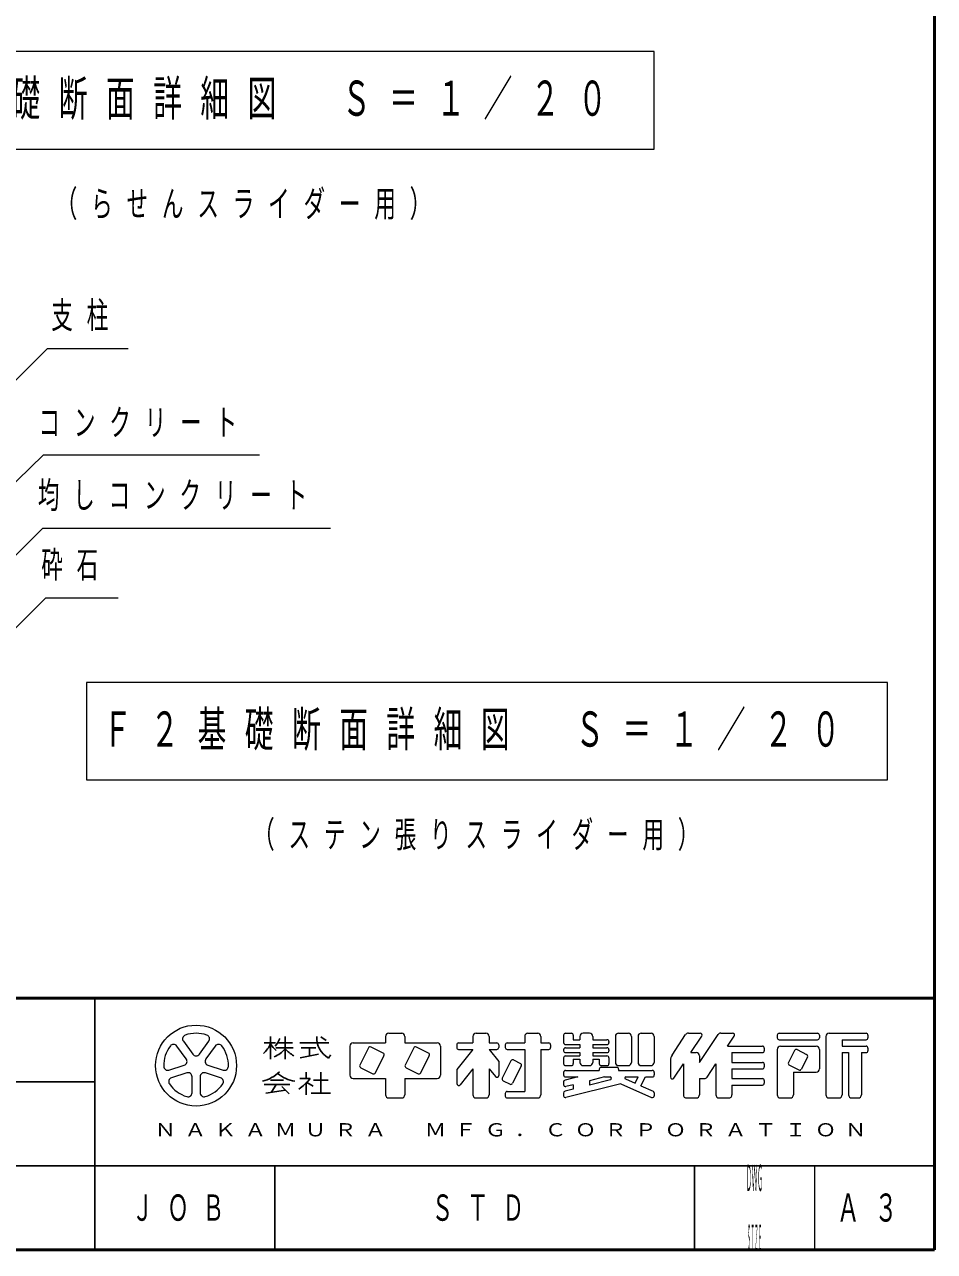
# Model space of a CAD drawing. Units: millimetres on the paper, scale 1:60, with parts at other scales. Extents: x -385 to 76, y -594 to 267.
# Drawn here: x -75.9 to 0, y -594.1 to -491.8 of the extents above; entities that cross this region are included whole.
import ezdxf
from ezdxf.enums import TextEntityAlignment as Align

# ---------------------------------------------------------------- set-up
doc = ezdxf.new("R2010")
doc.units = ezdxf.units.MM
doc.layers.add('1_20', color=7, linetype='Continuous', lineweight=13)
doc.layers.add('NAKAMURA図枠', color=7, linetype='Continuous', lineweight=13)
doc.layers.add('図面情報', color=7, linetype='Continuous')
doc.styles.add('ＭＳ ゴシック', font='')
doc.styles.get('ＭＳ ゴシック').set_extended_font_data('MS Gothic')

msp = doc.modelspace()

# ---------------------------------------------------------------- linework, layer by layer
at = {"layer": '1_20'}
for p, q in [((-23.372, -494.066), (-90.172, -494.066)), ((-23.372, -502.199), (-23.372, -494.066)), ((-90.172, -502.199), (-23.372, -502.199)), ((-70.719, -546.679), (-70.719, -554.812)), ((-3.919, -546.679), (-70.719, -546.679)), ((-3.919, -554.812), (-3.919, -546.679)), ((-70.719, -554.812), (-3.919, -554.812))]:
    msp.add_line(p, q, dxfattribs=at)
for points in [[(-90.641, -535.524), (-73.952, -518.82), (-67.228, -518.82)], [(-82.018, -535.202), (-74.293, -527.706), (-56.293, -527.706)], [(-79.757, -539.232), (-74.348, -533.823), (-50.348, -533.823)], [(-79.518, -545.021), (-74.109, -539.612), (-68.065, -539.612)]]:
    msp.add_lwpolyline(points, dxfattribs=at)
at = {"layer": 'NAKAMURA図枠', "lineweight": 50}
for p, q in [((0, -594), (0, -327)), ((-385, -573), (0, -573)), ((-385, -594), (0, -594))]:
    msp.add_line(p, q, dxfattribs=at)
at = {"layer": 'NAKAMURA図枠', "color": 211, "lineweight": 25}
for p, q in [((-70, -573), (-70, -594)), ((-187.5, -580), (-70, -580)), ((-242.5, -587), (0, -587)), ((-20, -587), (-20, -594))]:
    msp.add_line(p, q, dxfattribs=at)
at = {"layer": 'NAKAMURA図枠'}
for p, q in [((-45.506, -575.937), (-44.426, -575.937)), ((-38.216, -575.937), (-37.406, -575.937)), ((-33.896, -575.937), (-33.086, -575.937)), ((-30.926, -576.099), (-30.926, -576.72)), ((-30.764, -575.937), (-30.278, -575.937)), ((-30.116, -576.099), (-30.116, -576.477)), ((-28.766, -575.937), (-29.306, -575.937)), ((-26.336, -575.937), (-25.526, -575.937)), ((-24.446, -575.937), (-23.636, -575.937)), ((-21.88, -577.758), (-20.746, -576.057)), ((-20.521, -575.937), (-19.529, -575.937)), ((-19.586, -578.367), (-18.046, -576.057)), ((-17.821, -575.937), (-16.829, -575.937)), ((-13.106, -576.099), (-13.106, -576.315)), ((-12.944, -575.937), (-9.758, -575.937)), ((-9.596, -576.099), (-9.596, -576.315)), ((-8.786, -575.937), (-5.708, -575.937)), ((-5.546, -576.099), (-5.546, -576.315)), ((-62.39, -578.083), (-63.175, -577.003)), ((-62.629, -576.607), (-61.844, -577.687)), ((-61.298, -577.687), (-60.513, -576.607)), ((-59.967, -577.003), (-60.752, -578.083)), ((-48.746, -577.017), (-48.746, -579.447)), ((-48.476, -576.747), (-45.776, -576.747)), ((-45.975, -577.592), (-46.981, -577.089)), ((-45.776, -576.207), (-45.776, -576.747)), ((-44.156, -576.207), (-44.156, -576.747)), ((-44.156, -576.747), (-41.456, -576.747)), ((-42.195, -577.592), (-43.201, -577.089)), ((-41.186, -577.017), (-41.186, -579.447)), ((-39.836, -576.909), (-39.836, -577.125)), ((-39.674, -576.747), (-38.486, -576.747)), ((-38.486, -576.207), (-38.486, -576.747)), ((-37.136, -576.207), (-37.136, -576.747)), ((-37.136, -576.747), (-36.488, -576.747)), ((-36.326, -576.909), (-36.326, -577.125)), ((-35.786, -576.909), (-35.786, -577.125)), ((-35.624, -576.747), (-34.166, -576.747)), ((-34.166, -576.207), (-34.166, -576.747)), ((-32.816, -576.207), (-32.816, -576.747)), ((-32.816, -576.747), (-32.168, -576.747)), ((-32.006, -576.909), (-32.006, -577.125)), ((-30.764, -576.882), (-29.576, -576.882)), ((-30.116, -576.477), (-29.576, -576.477)), ((-29.576, -576.207), (-29.576, -576.477)), ((-29.576, -576.882), (-29.576, -577.152)), ((-28.496, -576.207), (-28.496, -576.477)), ((-28.496, -576.477), (-27.308, -576.477)), ((-28.496, -576.882), (-27.308, -576.882)), ((-28.496, -576.882), (-28.496, -577.152)), ((-27.146, -576.639), (-27.146, -576.72)), ((-26.606, -576.207), (-26.606, -578.367)), ((-25.256, -576.207), (-25.256, -578.367)), ((-24.716, -576.207), (-24.716, -578.367)), ((-23.366, -576.207), (-23.366, -578.367)), ((-20.306, -577.557), (-19.394, -576.189)), ((-17.246, -577.017), (-16.694, -576.189)), ((-17.246, -577.017), (-14.348, -577.017)), ((-12.944, -576.477), (-9.758, -576.477)), ((-12.836, -577.017), (-9.866, -577.017)), ((-9.056, -576.207), (-9.056, -581.067)), ((-7.706, -576.477), (-7.706, -577.017)), ((-7.706, -576.477), (-5.708, -576.477)), ((-7.706, -577.017), (-5.708, -577.017)), ((-47.198, -577.162), (-47.918, -578.6)), ((-46.622, -579.248), (-45.902, -577.81)), ((-43.418, -577.162), (-44.138, -578.6)), ((-42.842, -579.248), (-42.122, -577.81)), ((-38.486, -577.287), (-39.836, -578.974)), ((-39.674, -577.287), (-38.486, -577.287)), ((-37.136, -577.287), (-36.326, -578.299)), ((-37.136, -577.287), (-36.488, -577.287)), ((-35.624, -577.287), (-34.166, -577.287)), ((-34.166, -577.287), (-34.166, -580.797)), ((-32.816, -577.287), (-32.816, -581.067)), ((-32.816, -577.287), (-32.168, -577.287)), ((-30.926, -577.314), (-30.926, -577.395)), ((-30.926, -577.989), (-30.926, -578.475)), ((-30.764, -577.152), (-29.576, -577.152)), ((-30.764, -577.557), (-29.576, -577.557)), ((-30.764, -577.827), (-29.576, -577.827)), ((-30.116, -578.097), (-29.576, -578.097)), ((-30.116, -578.097), (-30.116, -578.475)), ((-29.576, -577.557), (-29.576, -577.827)), ((-29.576, -578.097), (-29.576, -578.367)), ((-28.496, -577.152), (-27.308, -577.152)), ((-28.496, -577.557), (-27.308, -577.557)), ((-28.496, -577.557), (-28.496, -577.827)), ((-28.496, -577.827), (-27.308, -577.827)), ((-28.496, -578.097), (-28.496, -578.367)), ((-28.496, -578.097), (-27.956, -578.097)), ((-27.956, -578.097), (-27.956, -578.475)), ((-27.146, -577.314), (-27.146, -577.395)), ((-27.146, -577.989), (-27.146, -578.475)), ((-20.306, -577.557), (-19.856, -577.557)), ((-19.586, -577.827), (-19.586, -578.367)), ((-16.886, -577.557), (-14.348, -577.557)), ((-16.886, -577.557), (-16.886, -578.367)), ((-14.186, -577.179), (-14.186, -577.395)), ((-13.106, -577.287), (-13.106, -581.067)), ((-11.666, -577.378), (-12.17, -578.384)), ((-11.449, -577.305), (-10.659, -577.7)), ((-10.586, -577.918), (-11.09, -578.924)), ((-9.596, -577.287), (-9.596, -578.907)), ((-7.706, -577.557), (-7.166, -577.557)), ((-7.706, -577.557), (-7.706, -581.067)), ((-7.166, -577.557), (-7.166, -581.067)), ((-6.086, -577.557), (-5.708, -577.557)), ((-6.086, -577.557), (-6.086, -581.067)), ((-5.546, -577.179), (-5.546, -577.395)), ((-63.828, -579.015), (-62.559, -578.603)), ((-60.583, -578.603), (-59.313, -579.015)), ((-47.845, -578.817), (-46.839, -579.32)), ((-44.065, -578.817), (-43.059, -579.32)), ((-39.836, -578.974), (-39.836, -580.132)), ((-38.486, -578.907), (-39.547, -580.234)), ((-38.486, -578.907), (-38.486, -581.067)), ((-37.136, -578.907), (-36.614, -579.559)), ((-37.136, -578.907), (-37.136, -581.067)), ((-36.326, -578.299), (-36.326, -579.457)), ((-35.318, -578.242), (-36.038, -579.68)), ((-34.454, -578.674), (-35.174, -580.112)), ((-35.101, -578.169), (-34.527, -578.456)), ((-30.764, -578.637), (-30.278, -578.637)), ((-30.764, -579.042), (-27.956, -579.042)), ((-29.306, -578.637), (-28.766, -578.637)), ((-27.956, -578.934), (-27.956, -579.042)), ((-27.794, -578.637), (-27.308, -578.637)), ((-27.794, -578.772), (-26.498, -578.772)), ((-26.336, -578.637), (-25.526, -578.637)), ((-26.336, -578.934), (-26.336, -579.042)), ((-26.336, -579.042), (-23.528, -579.042)), ((-24.446, -578.637), (-23.636, -578.637)), ((-22.016, -578.207), (-22.016, -579.587)), ((-21.719, -579.677), (-20.936, -578.502)), ((-20.936, -578.502), (-20.936, -581.067)), ((-18.966, -579.596), (-18.236, -578.502)), ((-18.236, -578.502), (-18.236, -581.067)), ((-16.886, -578.367), (-14.348, -578.367)), ((-16.886, -578.907), (-16.886, -579.717)), ((-16.886, -578.907), (-14.348, -578.907)), ((-14.186, -578.529), (-14.186, -578.745)), ((-12.097, -578.601), (-11.307, -578.996)), ((-62.35, -579.245), (-63.62, -579.657)), ((-61.908, -580.901), (-61.908, -579.566)), ((-61.233, -579.566), (-61.233, -580.901)), ((-59.522, -579.657), (-60.792, -579.245)), ((-48.476, -579.717), (-45.776, -579.717)), ((-45.776, -579.717), (-45.776, -581.067)), ((-44.156, -579.717), (-41.456, -579.717)), ((-44.156, -579.717), (-44.156, -581.067)), ((-35.965, -579.897), (-35.391, -580.184)), ((-30.926, -579.204), (-30.926, -579.42)), ((-30.926, -580.005), (-30.926, -580.227)), ((-29.74, -579.582), (-30.803, -579.848)), ((-30.764, -579.582), (-29.74, -579.582)), ((-26.15, -580.159), (-30.725, -581.303)), ((-27.513, -579.582), (-28.766, -579.895)), ((-27.023, -579.821), (-28.766, -580.257)), ((-28.766, -579.895), (-28.766, -580.257)), ((-27.513, -579.582), (-27.053, -579.582)), ((-26.15, -580.159), (-23.594, -581.295)), ((-25.771, -579.737), (-24.968, -580.094)), ((-25.738, -579.582), (-24.712, -579.582)), ((-24.968, -580.094), (-24.712, -579.582)), ((-24.474, -580.313), (-24.108, -579.582)), ((-24.108, -579.582), (-23.528, -579.582)), ((-23.366, -579.204), (-23.366, -579.42)), ((-19.586, -579.717), (-19.19, -579.717)), ((-19.586, -579.717), (-19.586, -581.067)), ((-16.886, -579.717), (-14.348, -579.717)), ((-14.186, -579.879), (-14.186, -580.095)), ((-11.756, -579.177), (-11.756, -581.067)), ((-11.756, -579.177), (-9.866, -579.177)), ((-35.786, -580.959), (-35.786, -581.175)), ((-35.624, -580.797), (-34.166, -580.797)), ((-30.926, -580.923), (-30.926, -581.146)), ((-30.116, -580.594), (-30.803, -580.766)), ((-30.116, -580.232), (-30.725, -580.385)), ((-30.116, -580.232), (-30.116, -580.594)), ((-24.474, -580.313), (-23.462, -580.763)), ((-23.366, -580.911), (-23.366, -581.147)), ((-16.886, -580.257), (-16.886, -581.067)), ((-16.886, -580.257), (-14.348, -580.257)), ((-45.506, -581.337), (-44.426, -581.337)), ((-38.216, -581.337), (-37.406, -581.337)), ((-35.624, -581.337), (-33.086, -581.337)), ((-20.666, -581.337), (-19.856, -581.337)), ((-17.966, -581.337), (-17.156, -581.337)), ((-12.836, -581.337), (-12.026, -581.337)), ((-8.786, -581.337), (-7.976, -581.337)), ((-6.896, -581.337), (-6.356, -581.337)), ((-10, -587), (-10, -594))]:
    msp.add_line(p, q, dxfattribs=at)
at = {"layer": 'NAKAMURA図枠', "lineweight": 25}
for p, q in [((-55.901, -576.747), (-54.956, -576.747)), ((-55.361, -576.207), (-55.361, -578.097)), ((-54.769, -576.747), (-53.525, -576.747)), ((-54.146, -576.207), (-54.146, -578.097)), ((-52.931, -576.747), (-50.501, -576.747)), ((-50.719, -576.533), (-51.16, -576.239)), ((-54.915, -577.152), (-53.471, -577.152)), ((-52.889, -577.98), (-51.353, -577.673)), ((-52.796, -577.152), (-51.581, -577.152)), ((-52.121, -577.152), (-52.121, -577.827)), ((-55.361, -579.852), (-54.281, -579.852)), ((-52.931, -579.717), (-52.051, -579.717)), ((-52.391, -579.177), (-52.391, -579.717)), ((-52.391, -580.09), (-52.391, -581.067)), ((-52.34, -580.04), (-51.796, -580.354)), ((-51.783, -579.852), (-50.568, -579.852)), ((-51.176, -579.177), (-51.176, -580.932)), ((-55.901, -580.216), (-53.741, -580.216)), ((-55.765, -580.933), (-54.113, -580.696)), ((-54.899, -580.216), (-55.289, -580.864)), ((-54.416, -580.393), (-53.81, -580.999)), ((-51.986, -580.932), (-50.366, -580.932)), ((-55, -587), (-55, -594))]:
    msp.add_line(p, q, dxfattribs=at)
at = {"layer": 'NAKAMURA図枠'}
msp.add_circle((-61.571, -578.637), 3.375, dxfattribs=at)
for centre, radius, start, end in [((-62.356, -576.408), 0.338, 109.39847, 215.99997), ((-61.571, -578.637), 2.7, 70.60155, 109.39847), ((-60.786, -576.408), 0.338, 324, 70.60155), ((-45.506, -576.207), 0.27, 89.99998, 179.99996), ((-44.426, -576.207), 0.27, 0, 89.99998), ((-38.216, -576.207), 0.27, 89.99998, 179.99996), ((-37.406, -576.207), 0.27, 0, 89.99998), ((-33.896, -576.207), 0.27, 89.99998, 179.99996), ((-33.086, -576.207), 0.27, 0, 89.99998), ((-30.764, -576.099), 0.162, 89.99998, 179.99996), ((-30.278, -576.099), 0.162, 0, 89.99998), ((-29.306, -576.207), 0.27, 89.99998, 179.99996), ((-28.766, -576.207), 0.27, 0, 89.99998), ((-26.336, -576.207), 0.27, 89.99998, 179.99996), ((-25.526, -576.207), 0.27, 0, 89.99998), ((-24.446, -576.207), 0.27, 89.99998, 179.99996), ((-23.636, -576.207), 0.27, 0, 89.99998), ((-20.521, -576.207), 0.27, 89.99998, 146.30984), ((-19.529, -576.099), 0.162, 326.31015, 89.99998), ((-17.821, -576.207), 0.27, 89.99998, 146.3098), ((-16.829, -576.099), 0.162, 326.31003, 89.99998), ((-12.944, -576.099), 0.162, 89.99998, 179.99996), ((-9.758, -576.099), 0.162, 0, 89.99998), ((-8.786, -576.207), 0.27, 89.99998, 179.99996), ((-5.708, -576.099), 0.162, 0, 89.99998), ((-61.571, -578.637), 2.7, 142.60154, 181.39846), ((-63.448, -577.202), 0.338, 35.99999, 142.60154), ((-59.694, -577.202), 0.338, 37.39846, 143.99995), ((-61.571, -578.637), 2.7, 358.60155, 37.39847), ((-48.476, -577.017), 0.27, 89.99998, 179.99996), ((-47.054, -577.234), 0.162, 63.43492, 153.43499), ((-43.274, -577.234), 0.162, 63.43492, 153.43499), ((-41.456, -577.017), 0.27, 0, 89.99998), ((-39.674, -576.909), 0.162, 89.99998, 179.99996), ((-39.674, -577.125), 0.162, 179.99998, 270.00002), ((-36.488, -576.909), 0.162, 0, 89.99998), ((-36.488, -577.125), 0.162, 270.00002, 0), ((-35.624, -576.909), 0.162, 89.99998, 179.99996), ((-35.624, -577.125), 0.162, 179.99998, 270.00002), ((-32.168, -576.909), 0.162, 0, 89.99998), ((-32.168, -577.125), 0.162, 270.00002, 0), ((-30.764, -576.72), 0.162, 179.99998, 270.00002), ((-27.308, -576.639), 0.162, 0, 89.99998), ((-27.308, -576.72), 0.162, 270.00002, 0), ((-14.348, -577.179), 0.162, 0, 89.99998), ((-12.944, -576.315), 0.162, 179.99998, 270.00002), ((-12.836, -577.287), 0.27, 89.99998, 179.99996), ((-9.866, -577.287), 0.27, 0, 89.99998), ((-9.758, -576.315), 0.162, 270.00002, 0), ((-5.708, -576.315), 0.162, 270.00002, 0), ((-5.708, -577.179), 0.162, 0, 89.99998), ((-62.663, -578.282), 0.338, 287.99998, 35.99999), ((-61.571, -577.488), 0.338, 215.99998, 324), ((-60.479, -578.282), 0.338, 143.99996, 251.99999), ((-46.047, -577.737), 0.162, 333.4349, 63.43487), ((-42.267, -577.737), 0.162, 333.4349, 63.43487), ((-35.174, -578.314), 0.162, 63.43487, 153.43498), ((-30.764, -577.314), 0.162, 89.99998, 179.99996), ((-30.764, -577.395), 0.162, 179.99998, 270.00002), ((-30.764, -577.989), 0.162, 89.99998, 179.99996), ((-27.308, -577.314), 0.162, 0, 89.99998), ((-27.308, -577.395), 0.162, 270.00002, 0), ((-27.308, -577.989), 0.162, 0, 89.99998), ((-21.206, -578.207), 0.81, 146.30999, 179.99996), ((-19.856, -577.827), 0.27, 0, 89.99998), ((-14.348, -577.395), 0.162, 270.00002, 0), ((-11.522, -577.45), 0.162, 63.43447, 153.43474), ((-10.731, -577.845), 0.162, 333.43484, 63.43447), ((-5.708, -577.395), 0.162, 270.00002, 0), ((-63.933, -578.694), 0.338, 181.39848, 287.99997), ((-59.209, -578.694), 0.338, 252.00001, 358.60156), ((-47.773, -578.672), 0.162, 153.43495, 243.43485), ((-43.993, -578.672), 0.162, 153.43495, 243.43485), ((-34.599, -578.601), 0.162, 333.43492, 63.43493), ((-30.764, -578.475), 0.162, 179.99998, 270.00002), ((-30.764, -579.204), 0.162, 89.99998, 179.99996), ((-30.278, -578.475), 0.162, 270.00002, 0), ((-29.306, -578.367), 0.27, 179.99998, 270.00002), ((-28.766, -578.367), 0.27, 270.00002, 0), ((-27.794, -578.475), 0.162, 179.99998, 270.00002), ((-27.794, -578.934), 0.162, 89.99998, 179.99996), ((-27.308, -578.475), 0.162, 270.00002, 0), ((-26.336, -578.367), 0.27, 179.99998, 270.00002), ((-26.498, -578.934), 0.162, 0, 89.99998), ((-25.526, -578.367), 0.27, 270.00002, 0), ((-24.446, -578.367), 0.27, 179.99998, 270.00002), ((-23.636, -578.367), 0.27, 270.00002, 0), ((-23.528, -579.204), 0.162, 0, 89.99998), ((-14.348, -578.529), 0.162, 0, 89.99998), ((-14.348, -578.745), 0.162, 270.00002, 0), ((-12.025, -578.456), 0.162, 153.43517, 243.43529), ((-11.234, -578.851), 0.162, 243.43534, 333.43491), ((-9.866, -578.907), 0.27, 270.00002, 0), ((-63.516, -579.978), 0.338, 107.99999, 214.60154), ((-61.571, -578.637), 2.7, 214.60156, 253.39848), ((-62.246, -579.566), 0.338, 359.99997, 107.99999), ((-60.896, -579.566), 0.338, 71.99997, 179.99999), ((-61.571, -578.637), 2.7, 286.60155, 325.39847), ((-59.626, -579.978), 0.338, 325.39847, 71.99996), ((-48.476, -579.447), 0.27, 179.99998, 270.00002), ((-46.766, -579.175), 0.162, 243.43498, 333.43496), ((-42.986, -579.175), 0.162, 243.43498, 333.43496), ((-41.456, -579.447), 0.27, 270.00002, 0), ((-39.674, -580.132), 0.162, 179.99998, 321.34037), ((-36.488, -579.457), 0.162, 218.65962, 0), ((-35.893, -579.752), 0.162, 153.43487, 243.4348), ((-35.318, -580.039), 0.162, 243.43487, 333.43498), ((-30.764, -579.42), 0.162, 179.99998, 270.00002), ((-30.764, -580.005), 0.162, 104.03614, 179.99996), ((-27.053, -579.703), 0.121, 284.0365, 89.99998), ((-25.738, -579.663), 0.081, 89.99998, 246.03817), ((-23.528, -579.42), 0.162, 270.00002, 0), ((-21.854, -579.587), 0.162, 179.99998, 326.30997), ((-19.19, -579.447), 0.27, 270.00002, 326.31002), ((-14.348, -579.879), 0.162, 0, 89.99998), ((-14.348, -580.095), 0.162, 270.00002, 0), ((-62.246, -580.901), 0.338, 253.39847, 359.99997), ((-60.896, -580.901), 0.338, 179.99999, 286.60154), ((-45.506, -581.067), 0.27, 179.99998, 270.00002), ((-44.426, -581.067), 0.27, 270.00002, 0), ((-38.216, -581.067), 0.27, 179.99998, 270.00002), ((-37.406, -581.067), 0.27, 270.00002, 0), ((-35.624, -580.959), 0.162, 89.99998, 179.99996), ((-35.624, -581.175), 0.162, 179.99998, 270.00002), ((-33.086, -581.067), 0.27, 270.00002, 0), ((-30.764, -580.227), 0.162, 179.99998, 284.03612), ((-30.764, -580.923), 0.162, 104.03614, 179.99996), ((-30.764, -581.146), 0.162, 179.99998, 284.03612), ((-23.528, -581.147), 0.162, 246.03699, 0), ((-23.528, -580.911), 0.162, 0, 66.03701), ((-20.666, -581.067), 0.27, 179.99998, 270.00002), ((-19.856, -581.067), 0.27, 270.00002, 0), ((-17.966, -581.067), 0.27, 179.99998, 270.00002), ((-17.156, -581.067), 0.27, 270.00002, 0), ((-12.836, -581.067), 0.27, 179.99998, 270.00002), ((-12.026, -581.067), 0.27, 270.00002, 0), ((-8.786, -581.067), 0.27, 179.99998, 270.00002), ((-7.976, -581.067), 0.27, 270.00002, 0), ((-6.896, -581.067), 0.27, 179.99998, 270.00002), ((-6.356, -581.067), 0.27, 270.00002, 0)]:
    msp.add_arc(centre, radius, start, end, dxfattribs=at)
at = {"layer": 'NAKAMURA図枠', "lineweight": 25}
for centre, radius, start, end in [((-57.466, -575.916), 2.285, 311.36185, 337.13638), ((-53.383, -575.573), 2.345, 212.50346, 230.00631), ((-56.002, -575.953), 1.467, 313.72108, 343.54317), ((-49.563, -576.306), 1.953, 177.09472, 240.51891), ((-56.374, -575.182), 3.034, 295.86917, 317.23867), ((-51.918, -575.182), 3.034, 222.76131, 240.10806), ((-51.54, -577.195), 1.299, 321.42112, 334.8249), ((-56.898, -576.743), 3.32, 285.11261, 313.40619), ((-52.77, -576.806), 3.192, 231.17281, 259.75506), ((-55.66, -576.774), 4.657, 304.87257, 320.80411)]:
    msp.add_arc(centre, radius, start, end, dxfattribs=at)

# ---------------------------------------------------------------- texts
at = {"layer": '1_20', "attachment_point": 4, "style": 'ＭＳ ゴシック'}
for s, insert, char_height in [('\\T1.64;\\W0.6;Ｆ１基礎断面詳細図\u3000Ｓ＝１／２０', (-88.772, -498.132), 2.933), ('\\T1.64;\\W0.6;（らせんスライダー用）', (-73.272, -506.885), 2.199), ('\\T1.64;\\W0.6;支柱', (-73.645, -516.17), 2.199), ('\\T1.64;\\W0.6;コンクリート', (-74.71, -525.056), 2.199), ('\\T1.64;\\W0.6;均しコンクリート', (-74.765, -531.173), 2.199), ('\\T1.64;\\W0.6;砕石', (-74.482, -536.962), 2.199), ('\\T1.64;\\W0.6;Ｆ２基礎断面詳細図\u3000Ｓ＝１／２０', (-69.319, -550.746), 2.933), ('\\T1.64;\\W0.6;（ステン張りスライダー用）', (-56.819, -559.498), 2.199)]:
    msp.add_mtext(s, dxfattribs=dict(at, insert=insert, char_height=char_height))
at = {"layer": 'NAKAMURA図枠', "style": 'ＭＳ ゴシック'}
for s, width, p in [('ＤＷＧ', 0.15, (-15, -588)), ('ＳＩＺＥ', 0.1, (-15, -593))]:
    msp.add_text(s, height=2.199, dxfattribs=dict(at, width=width)).set_placement(p, align=Align.MIDDLE_CENTER)
at = {"layer": 'NAKAMURA図枠', "color": 4, "attachment_point": 5, "style": 'ＭＳ ゴシック'}
for s, insert, char_height in [('\\T1.39;\\W1.2;ＮＡＫＡＭＵＲＡ\u3000ＭＦＧ．ＣＯＲＰＯＲＡＴＩＯＮ', (-35, -584), 1.1), ('\\T1.64;\\W0.6;ＪＯＢ', (-62.5, -590.5), 2.199), ('\\T1.64;\\W0.6;Ａ３', (-5, -590.5), 2.346)]:
    msp.add_mtext(s, dxfattribs=dict(at, insert=insert, char_height=char_height))
at = {"layer": '図面情報', "insert": (-37.5, -590.5), "char_height": 2.199, "attachment_point": 5, "style": 'ＭＳ ゴシック'}
msp.add_mtext('\\T1.64;\\W0.6;ＳＴＤ', dxfattribs=at)

doc.saveas('drawing.dxf')
